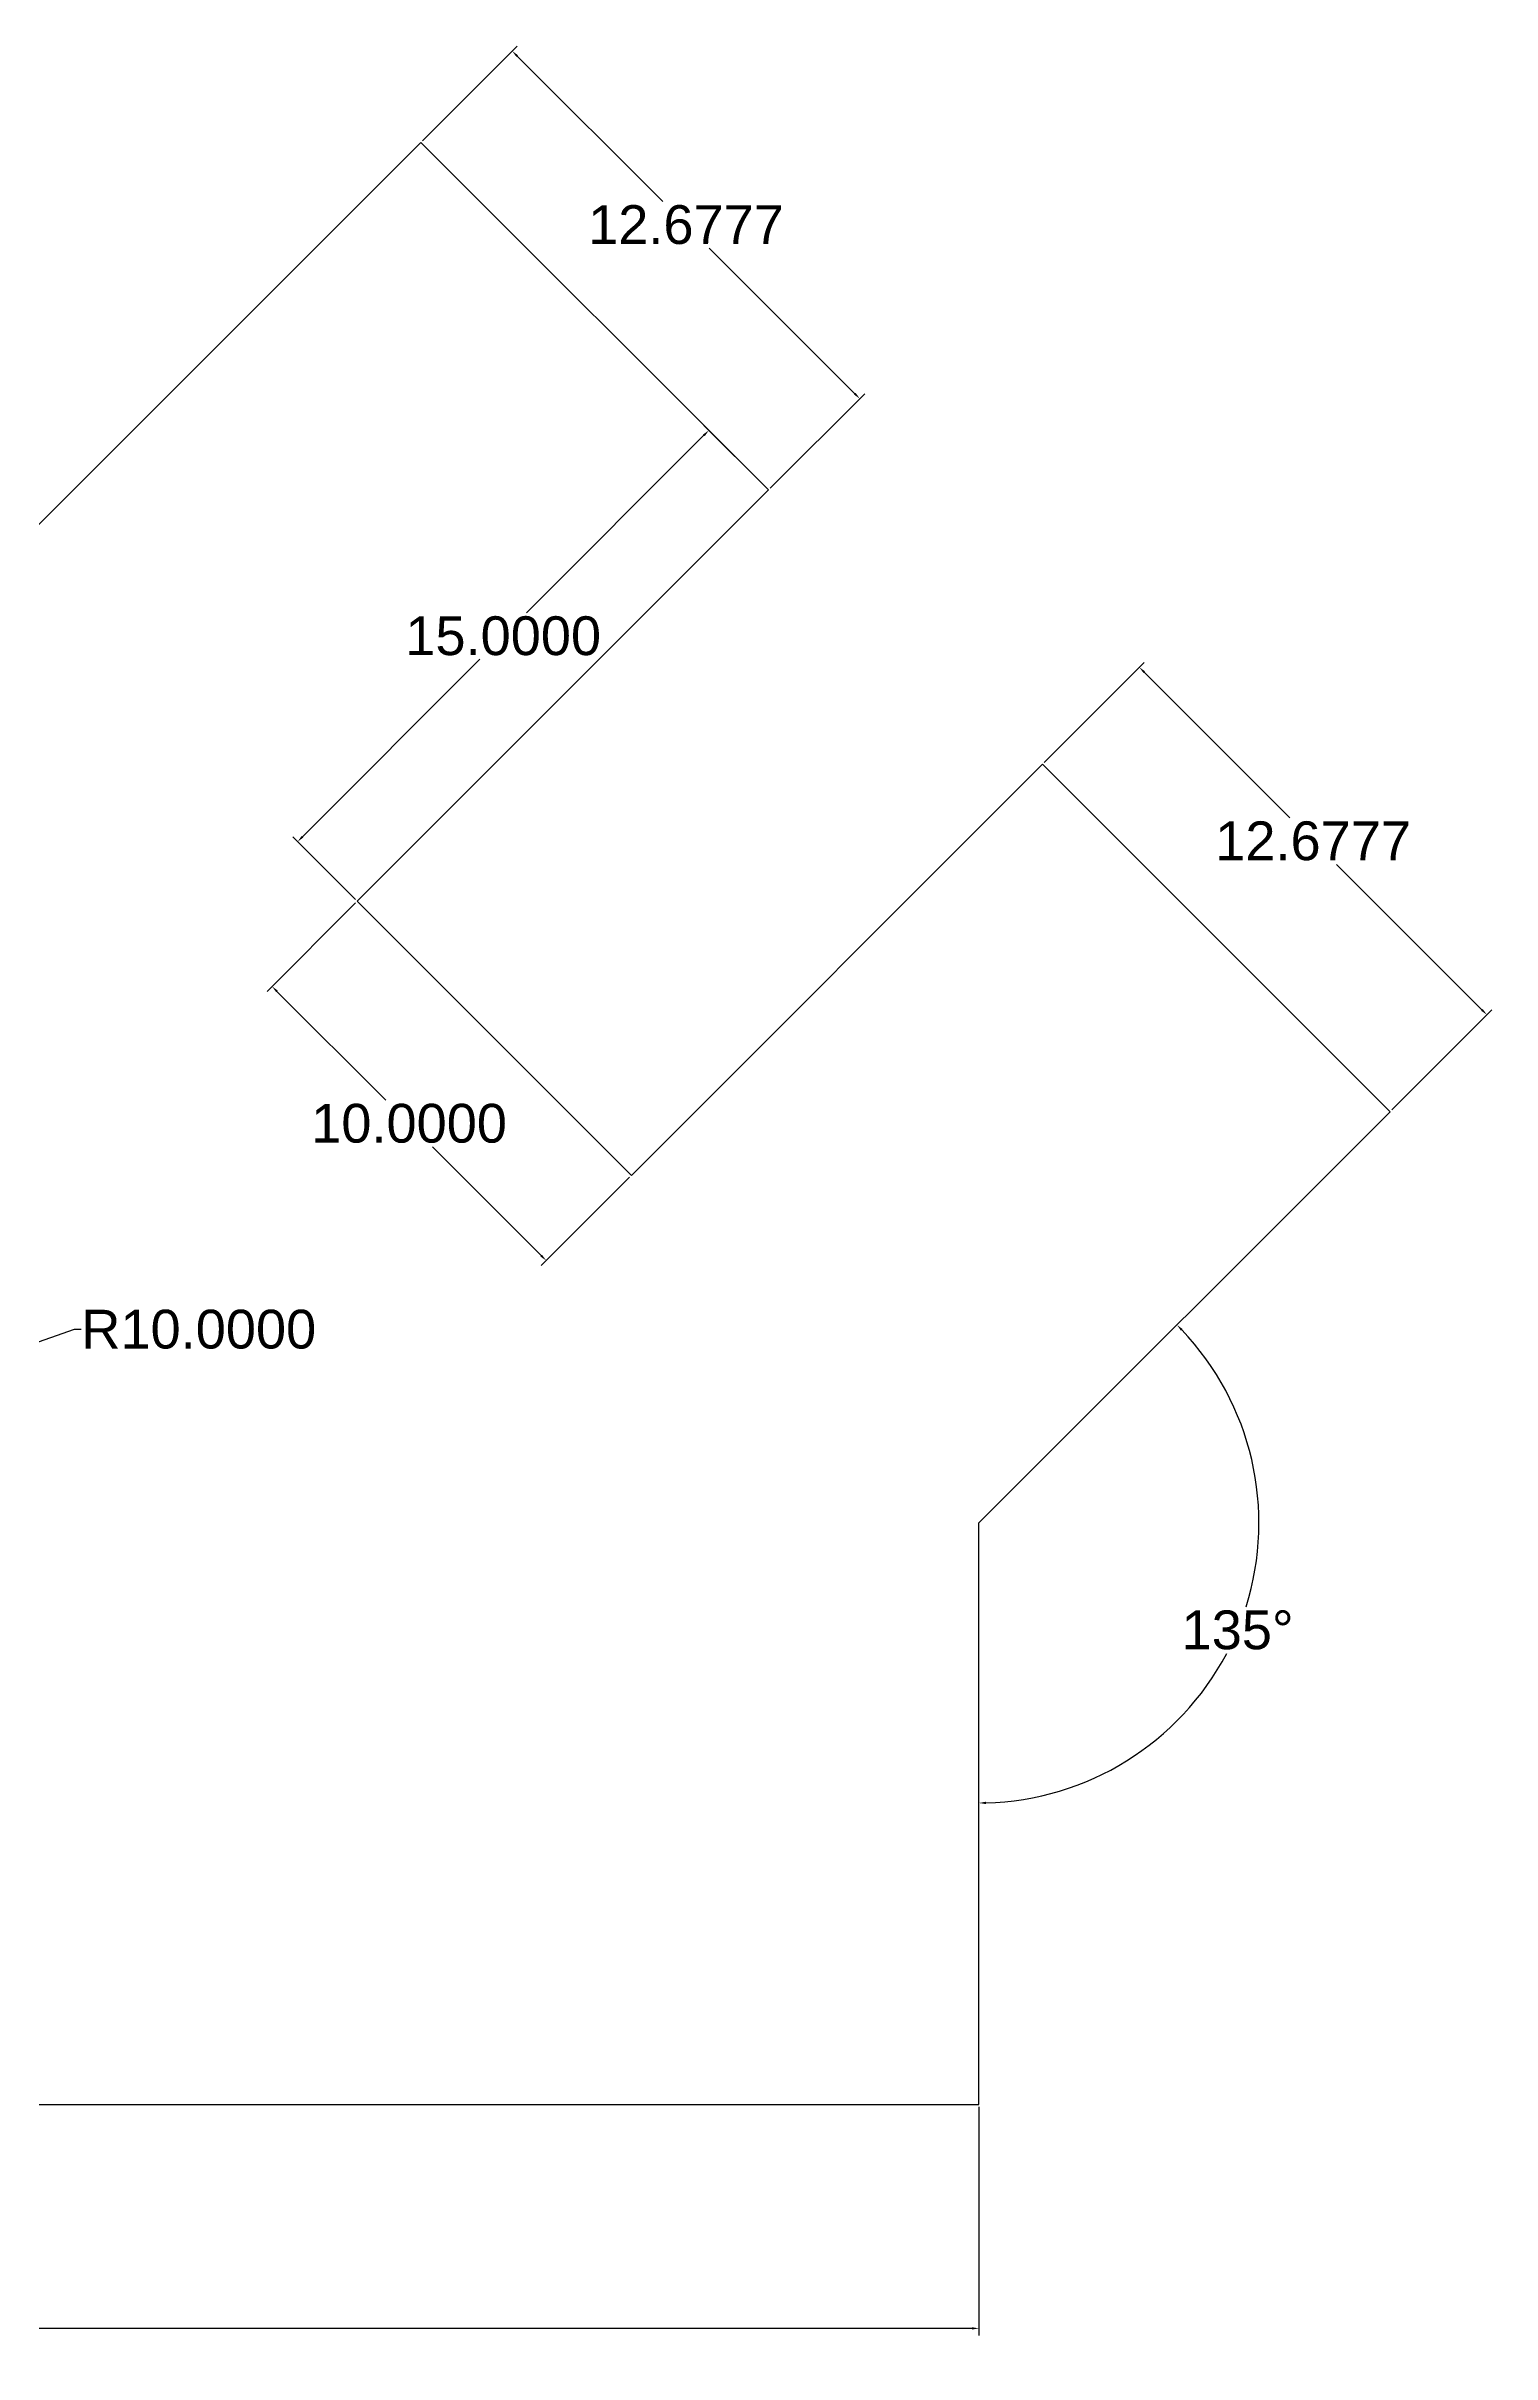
# Model space of a CAD drawing. Header units: inches. Extents: x -10.8 to 83.2, y -6.4 to 53.1.
# Drawn here: x 45.9 to 83.2, y -6.4 to 53.1 of the extents above; entities that cross this region are included whole.
import ezdxf

# ---------------------------------------------------------------- set-up
doc = ezdxf.new("R2010")
doc.units = ezdxf.units.IN
doc.header["$MEASUREMENT"] = 0
doc.styles.get("Standard").update_dxf_attribs({"font": 'arial.ttf', "height": 1})
doc.dimstyles.get("Standard").update_dxf_attribs({"dimtxt": 0.18, "dimasz": 0.18, "dimexe": 0.18, "dimexo": 0.0625, "dimgap": 0.09, "dimtad": 0, "dimtih": 1, "dimtoh": 1, "dimdec": 4, "dimzin": 0, "dimdsep": 46, "dimtxsty": 'Standard', "dimcen": 0.09, "dimadec": 0, "dimazin": 0, "dimtfac": 1, "dimtdec": 4, "dimtofl": 0, "dimtmove": 0, "dimatfit": 3, "dimfxl": 1, "dimtolj": 1, "dimtzin": 0, "dimarcsym": 0})

# ---------------------------------------------------------------- blocks, each defined once
blk = doc.blocks.new('*D5')
at = {"color": 0, "lineweight": -2, "transparency": 16777216}
for p, q in [((0, -0.062), (0, -5.956)), ((70, -0.062), (70, -5.956)), ((0.18, -5.776), (32.452, -5.776)), ((69.82, -5.776), (37.548, -5.776))]:
    blk.add_line(p, q, dxfattribs=at)
at = {"color": 0, "transparency": 16777216}
for points in [[(0.18, -5.746), (0.18, -5.806), (0, -5.776)], [(69.82, -5.746), (69.82, -5.806), (70, -5.776)]]:
    blk.add_solid(points, dxfattribs=at)
at = {"layer": 'Defpoints', "color": 0, "transparency": 16777216}
for p in [(0, 0), (70, 0), (0, -5.776)]:
    blk.add_point(p, dxfattribs=at)
at = {"color": 0, "transparency": 16777216, "insert": (35, -5.776), "char_height": 1, "attachment_point": 5}
blk.add_mtext('\\A1;70.0000', dxfattribs=at)
blk = doc.blocks.new('*D16')
at = {"color": 0, "lineweight": -2, "transparency": 16777216}
for p, q in [((53.92, 30.991), (51.639, 28.71)), ((51.894, 28.71), (54.702, 25.903)), ((58.71, 21.894), (55.903, 24.702)), ((60.991, 23.92), (58.71, 21.639))]:
    blk.add_line(p, q, dxfattribs=at)
at = {"color": 0, "transparency": 16777216}
for points in [[(51.915, 28.732), (51.873, 28.689), (51.767, 28.838)], [(58.732, 21.915), (58.689, 21.873), (58.838, 21.767)]]:
    blk.add_solid(points, dxfattribs=at)
at = {"layer": 'Defpoints', "color": 0, "transparency": 16777216}
for p in [(53.964, 31.036), (61.036, 23.964), (58.838, 21.767)]:
    blk.add_point(p, dxfattribs=at)
at = {"color": 0, "transparency": 16777216, "insert": (55.302, 25.302), "char_height": 1, "attachment_point": 5}
blk.add_mtext('\\A1;10.0000', dxfattribs=at)
blk = doc.blocks.new('*D17')
at = {"color": 0, "lineweight": -2, "transparency": 16777216}
for p, q in [((62.906, 43.052), (58.331, 38.477)), ((64.527, 41.686), (62.906, 43.307)), ((52.554, 32.7), (57.13, 37.276)), ((53.92, 31.08), (52.3, 32.7))]:
    blk.add_line(p, q, dxfattribs=at)
at = {"color": 0, "transparency": 16777216}
for points in [[(62.885, 43.074), (62.928, 43.031), (63.034, 43.18)], [(52.533, 32.721), (52.576, 32.679), (52.427, 32.573)]]:
    blk.add_solid(points, dxfattribs=at)
at = {"layer": 'Defpoints', "color": 0, "transparency": 16777216}
for p in [(63.034, 43.18), (64.571, 41.642), (53.964, 31.036)]:
    blk.add_point(p, dxfattribs=at)
at = {"color": 0, "transparency": 16777216, "insert": (57.73, 37.876), "char_height": 1, "attachment_point": 5}
blk.add_mtext('\\A1;15.0000', dxfattribs=at)
blk = doc.blocks.new('*D18')
at = {"color": 0, "lineweight": -2, "transparency": 16777216}
for p, q in [((46.666, 19.991), (42.102, 18.383)), ((46.846, 19.991), (46.666, 19.991)), ((32.41, 15), (32.59, 15)), ((32.5, 14.91), (32.5, 15.09))]:
    blk.add_line(p, q, dxfattribs=at)
at = {"color": 0, "transparency": 16777216}
blk.add_solid([(42.092, 18.411), (42.111, 18.355), (41.932, 18.323)], dxfattribs=at)
at = {"layer": 'Defpoints', "color": 0, "transparency": 16777216}
for p in [(41.932, 18.323), (32.5, 15)]:
    blk.add_point(p, dxfattribs=at)
at = {"color": 0, "transparency": 16777216, "insert": (49.877, 19.991), "char_height": 1, "attachment_point": 5}
blk.add_mtext('\\A1;R10.0000', dxfattribs=at)
blk = doc.blocks.new('*D19')
at = {"color": 0, "lineweight": -2, "transparency": 16777216}
for start, end in [(342.57226, 43.57237), (271.42763, 332.23385)]:
    blk.add_arc((70, 15), 7.224, start, end, dxfattribs=at)
at = {"color": 0, "transparency": 16777216}
for points in [[(75.212, 19.958), (75.255, 20), (75.108, 20.108)], [(70.18, 7.748), (70.18, 7.808), (70, 7.776)]]:
    blk.add_solid(points, dxfattribs=at)
at = {"layer": 'Defpoints', "color": 0, "transparency": 16777216}
for p in [(80.607, 25.607), (70, 15), (70, 15), (75.108, 9.892), (70, 0)]:
    blk.add_point(p, dxfattribs=at)
at = {"color": 0, "transparency": 16777216, "insert": (76.674, 12.235), "char_height": 1, "attachment_point": 5}
blk.add_mtext('\\A1;135°', dxfattribs=at)
blk = doc.blocks.new('*D20')
at = {"color": 0, "lineweight": -2, "transparency": 16777216}
for p, q in [((71.686, 34.615), (74.267, 37.196)), ((74.267, 36.942), (78.022, 33.187)), ((82.977, 28.232), (79.223, 31.986)), ((80.651, 25.651), (83.232, 28.232))]:
    blk.add_line(p, q, dxfattribs=at)
at = {"color": 0, "transparency": 16777216}
for points in [[(74.289, 36.963), (74.246, 36.92), (74.14, 37.069)], [(82.998, 28.253), (82.956, 28.211), (83.105, 28.105)]]:
    blk.add_solid(points, dxfattribs=at)
at = {"layer": 'Defpoints', "color": 0, "transparency": 16777216}
for p in [(74.14, 37.069), (71.642, 34.571), (80.607, 25.607)]:
    blk.add_point(p, dxfattribs=at)
at = {"color": 0, "transparency": 16777216, "insert": (78.622, 32.587), "char_height": 1, "attachment_point": 5}
blk.add_mtext('\\A1;12.6777', dxfattribs=at)
blk = doc.blocks.new('*D21')
at = {"color": 0, "lineweight": -2, "transparency": 16777216}
for p, q in [((55.651, 50.651), (58.09, 53.09)), ((58.09, 52.836), (61.845, 49.081)), ((66.8, 44.126), (63.046, 47.88)), ((64.615, 41.686), (67.055, 44.126))]:
    blk.add_line(p, q, dxfattribs=at)
at = {"color": 0, "transparency": 16777216}
for points in [[(58.111, 52.857), (58.069, 52.814), (57.963, 52.963)], [(66.821, 44.147), (66.779, 44.104), (66.927, 43.998)]]:
    blk.add_solid(points, dxfattribs=at)
at = {"layer": 'Defpoints', "color": 0, "transparency": 16777216}
for p in [(57.963, 52.963), (55.607, 50.607), (64.571, 41.642)]:
    blk.add_point(p, dxfattribs=at)
at = {"color": 0, "transparency": 16777216, "insert": (62.445, 48.481), "char_height": 1, "attachment_point": 5}
blk.add_mtext('\\A1;12.6777', dxfattribs=at)

msp = doc.modelspace()

# ---------------------------------------------------------------- linework, layer by layer
for p, q in [((45, 40), (55.6066, 50.6066)), ((55.6066, 50.6066), (64.57105, 41.64215)), ((53.96445, 31.03555), (64.57105, 41.64215)), ((61.03555, 23.96445), (71.64215, 34.57105)), ((71.64215, 34.57105), (80.6066, 25.6066)), ((61.03555, 23.96445), (53.96445, 31.03555)), ((70, 15), (80.6066, 25.6066)), ((70, 0), (70, 15)), ((5, 0), (70, 0))]:
    msp.add_line(p, q)

# ---------------------------------------------------------------- dimensions: what is measured, and where the dimension line sits
for p1, p2, distance, picture, middle in [((64.57105, 41.64215), (55.6066, 50.6066), -3.33229, '*D21', (62.44511, 48.48066)), ((53.96445, 31.03555), (64.57105, 41.64215), 2.17426, '*D17', (57.73032, 37.87628)), ((80.6066, 25.6066), (71.64215, 34.57105), -3.53259, '*D20', (78.62229, 32.58674)), ((53.96445, 31.03555), (61.03555, 23.96445), -3.1082, '*D16', (55.30217, 25.30217)), ((70, 0), (0, 0), 5.77634, '*D5', (35, -5.77634))]:
    dim = msp.add_aligned_dim(p1=p1, p2=p2, distance=distance, dimstyle='Standard')
    dim.commit()
    dim.dimension.update_dxf_attribs({"geometry": picture, "text_midpoint": middle})
dim = msp.add_angular_dim_2l(base=(75.10829, 9.89171), line1=((70, 15), (80.6066, 25.6066)), line2=((70, 0), (70, 15)), dimstyle='Standard')
dim.commit()
dim.dimension.update_dxf_attribs({"geometry": '*D19', "text_midpoint": (76.6743, 12.23541)})
dim = msp.add_radius_dim(center=(32.5, 15), mpoint=(41.93173, 18.32302), dimstyle='Standard')
dim.commit()
dim.dimension.update_dxf_attribs({"geometry": '*D18', "text_midpoint": (49.87725, 19.99111), "dimtype": 164})

doc.saveas('drawing.dxf')
